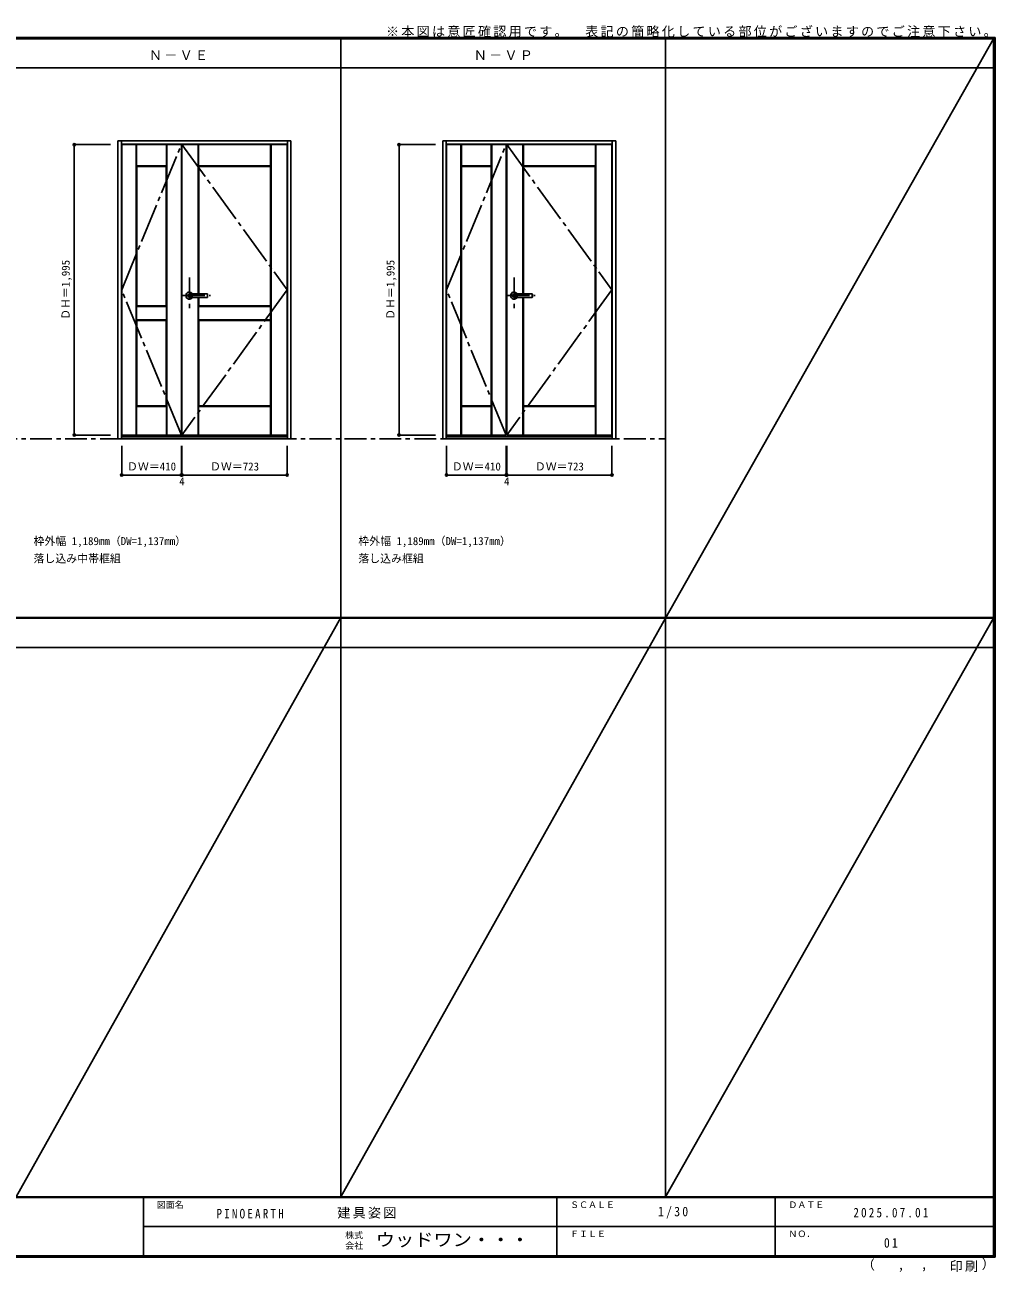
# Model space of a CAD drawing. Units: millimetres, scale not verified. Extents: x -6000 to 5700, y -4307 to 4260.
# Drawn here: x -966 to 5700, y -4307 to 4260 of the extents above; entities that cross this region are included whole.
import ezdxf
from ezdxf.enums import TextEntityAlignment as Align

# ---------------------------------------------------------------- set-up
doc = ezdxf.new("R2010")
doc.units = ezdxf.units.MM
doc.header["$LTSCALE"] = 30
doc.header["$PDMODE"] = 32
doc.header["$PDSIZE"] = 15
doc.linetypes.add('CHAIN1', pattern=[8, 5, -1, 1, -1])
doc.linetypes.add('CHAIN2', pattern=[12, 9, -1, 1, -1])
for name, color, linetype in [('0-1_通り芯', 4, 'CHAIN1'), ('0-2_扉', 3, 'Continuous'), ('0-3_仕上げ', 7, 'Continuous'), ('0-4_枠', 3, 'Continuous'), ('0-5_レバー', 3, 'Continuous'), ('0-7_', 7, 'CHAIN2'), ('0-A_文字', 7, 'Continuous'), ('0-B_寸法', 7, 'Continuous'), ('F-1_枠', 6, 'Continuous'), ('F-A_文字', 7, 'Continuous')]:
    doc.layers.add(name, color=color, linetype=linetype)
doc.styles.add('ＭＳ ゴシック', font='')
doc.styles.get('ＭＳ ゴシック').set_extended_font_data('MS Gothic')

msp = doc.modelspace()

# ---------------------------------------------------------------- linework, layer by layer
at = {"layer": '0-1_通り芯'}
for p, q in [((164.2, 2524.5), (164.2, 2314.5)), ((2395.8, 2524.5), (2395.8, 2314.5)), ((119.2, 2400.5), (309.2, 2400.5)), ((2350.8, 2400.5), (2540.8, 2400.5))]:
    msp.add_line(p, q, dxfattribs=at)
at = {"layer": '0-1_通り芯', "color": 7}
msp.add_line((-5490, 1418), (3436.4, 1418), dxfattribs=at)
at = {"layer": '0-2_扉'}
for p, q in [((-300.8, 1443), (-300.8, 3438)), ((109.2, 3438), (-300.8, 3438)), ((109.2, 1443), (109.2, 3438)), ((113.2, 1443), (113.2, 3438)), ((113.2, 3438), (836.2, 3438)), ((836.2, 1443), (836.2, 3438)), ((1930.8, 1443), (1930.8, 3438)), ((2340.8, 3438), (1930.8, 3438)), ((2340.8, 1443), (2340.8, 3438)), ((2344.8, 1443), (2344.8, 3438)), ((2344.8, 3438), (3067.8, 3438)), ((3067.8, 1443), (3067.8, 3438)), ((109.2, 1443), (-300.8, 1443)), ((113.2, 1443), (836.2, 1443)), ((2340.8, 1443), (1930.8, 1443)), ((2344.8, 1443), (3067.8, 1443))]:
    msp.add_line(p, q, dxfattribs=at)
at = {"layer": '0-3_仕上げ'}
for p, q in [((-201.3, 1443), (-201.3, 3438)), ((-199.8, 3290.5), (-199.8, 3438)), ((-198.3, 3292), (-198.3, 3438)), ((6.7, 3292), (6.7, 3438)), ((8.2, 3290.5), (8.2, 3438)), ((9.7, 1443), (9.7, 3438)), ((224.2, 2412), (224.2, 3438)), ((227.2, 3292), (227.2, 3438)), ((722.2, 3292), (722.2, 3438)), ((723.7, 3290.5), (723.7, 3438)), ((725.2, 1443), (725.2, 3438)), ((2030.3, 1443), (2030.3, 3438)), ((2031.8, 3290.5), (2031.8, 3438)), ((2033.3, 3292), (2033.3, 3438)), ((2238.3, 3292), (2238.3, 3438)), ((2239.8, 3290.5), (2239.8, 3438)), ((2241.3, 1443), (2241.3, 3438)), ((2455.8, 2412), (2455.8, 3438)), ((2458.8, 3292), (2458.8, 3438)), ((2953.8, 3292), (2953.8, 3438)), ((2955.3, 3290.5), (2955.3, 3438)), ((2956.8, 1443), (2956.8, 3438)), ((-198.3, 3292), (-199.8, 3290.5)), ((-197.3, 3288), (-199.8, 3290.5)), ((6.7, 3292), (-198.3, 3292)), ((8.2, 3290.5), (5.7, 3288)), ((6.7, 3292), (8.2, 3290.5)), ((228.2, 3288), (225.7, 3290.5)), ((722.2, 3292), (227.2, 3292)), ((723.7, 3290.5), (721.2, 3288)), ((722.2, 3292), (723.7, 3290.5)), ((2033.3, 3292), (2031.8, 3290.5)), ((2034.3, 3288), (2031.8, 3290.5)), ((2238.3, 3292), (2033.3, 3292)), ((2239.8, 3290.5), (2237.3, 3288)), ((2238.3, 3292), (2239.8, 3290.5)), ((2459.8, 3288), (2457.3, 3290.5)), ((2953.8, 3292), (2458.8, 3292)), ((2955.3, 3290.5), (2952.8, 3288)), ((2953.8, 3292), (2955.3, 3290.5)), ((-199.8, 2327.5), (-197.3, 2330)), ((-198.3, 2326), (-199.8, 2327.5)), ((-199.8, 2232.5), (-199.8, 2327.5)), ((-198.3, 2234), (-198.3, 2326)), ((6.7, 2326), (-198.3, 2326)), ((5.7, 2330), (8.2, 2327.5)), ((6.7, 2326), (8.2, 2327.5)), ((6.7, 2234), (6.7, 2326)), ((8.2, 2232.5), (8.2, 2327.5)), ((224.2, 1443), (224.2, 2389)), ((225.7, 2232.5), (225.7, 2327.5)), ((227.2, 2234), (227.2, 2326)), ((722.2, 2326), (227.2, 2326)), ((721.2, 2330), (723.7, 2327.5)), ((722.2, 2326), (723.7, 2327.5)), ((723.7, 2232.5), (723.7, 2327.5)), ((2455.8, 1443), (2455.8, 2389)), ((-198.3, 2234), (-199.8, 2232.5)), ((-197.3, 2230), (-199.8, 2232.5)), ((-198.3, 2234), (6.7, 2234)), ((8.2, 2232.5), (5.7, 2230)), ((6.7, 2234), (8.2, 2232.5)), ((227.2, 2234), (225.7, 2232.5)), ((228.2, 2230), (225.7, 2232.5)), ((723.7, 2232.5), (721.2, 2230)), ((722.2, 2234), (723.7, 2232.5)), ((-199.8, 1640.5), (-197.3, 1643)), ((-198.3, 1639), (-199.8, 1640.5)), ((-199.8, 1443), (-199.8, 1640.5)), ((-198.3, 1443), (-198.3, 1639)), ((6.7, 1639), (-198.3, 1639)), ((5.7, 1643), (8.2, 1640.5)), ((6.7, 1639), (8.2, 1640.5)), ((6.7, 1443), (6.7, 1639)), ((8.2, 1443), (8.2, 1640.5)), ((225.7, 1443), (225.7, 1640.5)), ((227.2, 1443), (227.2, 1639)), ((721.2, 1643), (723.7, 1640.5)), ((722.2, 1639), (723.7, 1640.5)), ((723.7, 1443), (723.7, 1640.5)), ((2031.8, 1640.5), (2034.3, 1643)), ((2033.3, 1639), (2031.8, 1640.5)), ((2031.8, 1443), (2031.8, 1640.5)), ((2033.3, 1443), (2033.3, 1639)), ((2238.3, 1639), (2033.3, 1639)), ((2237.3, 1643), (2239.8, 1640.5)), ((2238.3, 1639), (2239.8, 1640.5)), ((2238.3, 1443), (2238.3, 1639)), ((2239.8, 1443), (2239.8, 1640.5)), ((2457.3, 1443), (2457.3, 1640.5)), ((2458.8, 1443), (2458.8, 1639)), ((2952.8, 1643), (2955.3, 1640.5)), ((2953.8, 1639), (2955.3, 1640.5)), ((2955.3, 1443), (2955.3, 1640.5))]:
    msp.add_line(p, q, dxfattribs=at)
at = {"layer": '0-3_仕上げ', "color": 3}
for p, q in [((5.7, 3288), (-197.3, 3288)), ((-197.3, 2330), (-197.3, 3288)), ((5.7, 2330), (5.7, 3288)), ((721.2, 3288), (228.2, 3288)), ((228.2, 2412), (228.2, 3288)), ((721.2, 2330), (721.2, 3288)), ((2237.3, 3288), (2034.3, 3288)), ((2034.3, 1643), (2034.3, 3288)), ((2237.3, 1643), (2237.3, 3288)), ((2952.8, 3288), (2459.8, 3288)), ((2459.8, 2412), (2459.8, 3288)), ((2952.8, 1643), (2952.8, 3288)), ((5.7, 2330), (-197.3, 2330)), ((228.2, 2330), (228.2, 2389)), ((721.2, 2330), (228.2, 2330)), ((2459.8, 1643), (2459.8, 2389)), ((-197.3, 2230), (-197.3, 1643)), ((-197.3, 2230), (5.7, 2230)), ((5.7, 2230), (5.7, 1643)), ((228.2, 2230), (228.2, 1643)), ((228.2, 2230), (721.2, 2230)), ((721.2, 2230), (721.2, 1643)), ((5.7, 1643), (-197.3, 1643)), ((721.2, 1643), (228.2, 1643)), ((2237.3, 1643), (2034.3, 1643)), ((2952.8, 1643), (2459.8, 1643))]:
    msp.add_line(p, q, dxfattribs=at)
at = {"layer": '0-3_仕上げ'}
for points in [[(227.2, 3292), (225.7, 3290.5), (225.7, 3438)], [(2458.8, 3292), (2457.3, 3290.5), (2457.3, 3438)], [(227.2, 2326), (225.7, 2327.5), (228.2, 2330)], [(227.2, 2234), (722.2, 2234), (722.2, 2326)], [(227.2, 1639), (225.7, 1640.5), (228.2, 1643)], [(722.2, 1443), (722.2, 1639), (227.2, 1639)], [(2458.8, 1639), (2457.3, 1640.5), (2459.8, 1643)], [(2953.8, 1443), (2953.8, 1639), (2458.8, 1639)]]:
    msp.add_lwpolyline(points, dxfattribs=at)
at = {"layer": '0-4_枠'}
for p, q in [((-326.8, 3465), (-326.8, 1418)), ((-326.8, 3465), (862.2, 3465)), ((-302.8, 1418), (-302.8, 3465)), ((-302.8, 3441), (838.2, 3441)), ((838.2, 1418), (838.2, 3465)), ((862.2, 3465), (862.2, 1418)), ((1904.8, 3465), (1904.8, 1418)), ((1904.8, 3465), (3093.8, 3465)), ((1928.8, 1418), (1928.8, 3465)), ((1928.8, 3441), (3069.8, 3441)), ((3069.8, 1418), (3069.8, 3465)), ((3093.8, 3465), (3093.8, 1418)), ((-326.8, 1418), (862.2, 1418)), ((-302.8, 1430), (838.2, 1430)), ((1904.8, 1418), (3093.8, 1418)), ((1928.8, 1430), (3069.8, 1430))]:
    msp.add_line(p, q, dxfattribs=at)
at = {"layer": '0-5_レバー'}
for p, q in [((164.2, 2410), (183.2, 2410)), ((183.2, 2411), (184.2, 2412)), ((183.2, 2390), (183.2, 2411)), ((184.2, 2412), (288.2, 2412)), ((289.2, 2411), (288.2, 2412)), ((289.2, 2390), (289.2, 2411)), ((2395.8, 2410), (2414.8, 2410)), ((2414.8, 2411), (2415.8, 2412)), ((2414.8, 2390), (2414.8, 2411)), ((2415.8, 2412), (2519.8, 2412)), ((2520.8, 2411), (2519.8, 2412)), ((2520.8, 2390), (2520.8, 2411)), ((164.2, 2391), (183.2, 2391)), ((183.2, 2390), (184.2, 2389)), ((288.2, 2389), (184.2, 2389)), ((289.2, 2390), (288.2, 2389)), ((2395.8, 2391), (2414.8, 2391)), ((2414.8, 2390), (2415.8, 2389)), ((2519.8, 2389), (2415.8, 2389)), ((2520.8, 2390), (2519.8, 2389))]:
    msp.add_line(p, q, dxfattribs=at)
at = {"layer": '0-5_レバー', "color": 4}
for p, q in [((184.2, 2389), (184.2, 2412)), ((288.2, 2412), (288.2, 2389)), ((2415.8, 2389), (2415.8, 2412)), ((2519.8, 2412), (2519.8, 2389))]:
    msp.add_line(p, q, dxfattribs=at)
for centre, radius, start, end in [((164.2, 2400.5), 24.6, 27.93255, 332.06745), ((164.2, 2400.5), 11, 59.72736, 300.27264), ((2395.8, 2400.5), 24.6, 27.93255, 332.06745), ((2395.8, 2400.5), 11, 59.72736, 300.27264)]:
    msp.add_arc(centre, radius, start, end, dxfattribs=at)
at = {"layer": '0-5_レバー'}
for centre in [(164.2, 2400.5), (2395.8, 2400.5)]:
    msp.add_arc(centre, 9.5, 90, 270, dxfattribs=at)
at = {"layer": '0-7_'}
for points in [[(109.2, 1443), (-300.8, 2440.5), (109.2, 3438)], [(113.2, 3438), (836.2, 2440.5), (113.2, 1443)], [(2340.8, 1443), (1930.8, 2440.5), (2340.8, 3438)], [(2344.8, 3438), (3067.8, 2440.5), (2344.8, 1443)]]:
    msp.add_lwpolyline(points, dxfattribs=at)
at = {"layer": '0-B_寸法', "color": 4}
for p, q in [((-626.8, 3438), (-626.8, 1443)), ((-626.8, 3438), (-376.8, 3438)), ((1604.8, 3438), (1604.8, 1443)), ((1604.8, 3438), (1854.8, 3438)), ((-626.8, 1443), (-376.8, 1443)), ((1604.8, 1443), (1854.8, 1443)), ((-300.8, 1168), (-300.8, 1368)), ((109.2, 1168), (109.2, 1368)), ((836.2, 1168), (836.2, 1368)), ((1930.8, 1168), (1930.8, 1368)), ((2340.8, 1168), (2340.8, 1368)), ((3067.8, 1168), (3067.8, 1368)), ((113.2, 1168), (836.2, 1168)), ((2344.8, 1168), (3067.8, 1168))]:
    msp.add_line(p, q, dxfattribs=at)
for points in [[(-300.8, 1168), (109.2, 1168), (113.2, 1168), (113.2, 1368)], [(1930.8, 1168), (2340.8, 1168), (2344.8, 1168), (2344.8, 1368)]]:
    msp.add_lwpolyline(points, dxfattribs=at)
at = {"layer": '0-B_寸法'}
for p in [(-626.8, 3438), (1604.8, 3438), (-626.8, 1443), (1604.8, 1443), (-300.8, 1168), (109.2, 1168), (113.2, 1168), (836.2, 1168), (1930.8, 1168), (2340.8, 1168), (2344.8, 1168), (3067.8, 1168)]:
    msp.add_point(p, dxfattribs=at)
at = {"layer": 'F-1_枠'}
for p, q in [((-6000, 4175), (5700, 4175)), ((-6000, 4170), (5700, 4170)), ((-6000, 4165), (5700, 4165)), ((1204.8, 4175), (1204.8, -3790)), ((3436.4, 4175), (3436.4, -3790)), ((5690, 4175), (5690, -4205)), ((5695, 4175), (5695, -4205)), ((5700, 4175), (5700, -4205)), ((-6000, 3965), (5700, 3965)), ((-6000, 190.5), (5700, 190.5)), ((-6000, 187.5), (5700, 187.5)), ((-6000, 184.5), (5700, 184.5)), ((-6000, -15.5), (5700, -15.5)), ((5700, -3790), (-6000, -3790)), ((5700, -3795), (-6000, -3795)), ((-150, -3795), (-150, -4195)), ((2690, -3795), (2690, -4195)), ((4190, -3795), (4190, -4195)), ((-150, -3995), (5690, -3995)), ((5700, -4195), (-6000, -4195)), ((5700, -4200), (-6000, -4200)), ((5700, -4205), (-6000, -4205))]:
    msp.add_line(p, q, dxfattribs=at)
at = {"layer": 'F-A_文字'}
for p, q in [((1204.8, 190.5), (-1026.8, -3790)), ((5690, 184.5), (3436.4, -3790))]:
    msp.add_line(p, q, dxfattribs=at)
msp.add_lwpolyline([(5690, 4165), (3436.4, 184.5), (1204.8, -3790)], dxfattribs=at)

# ---------------------------------------------------------------- texts
at = {"layer": '0-A_文字', "style": 'ＭＳ ゴシック'}
for s, p in [('枠外幅 1,189mm（DW=1,137mm）', (-906.8, 670.5)), ('枠外幅 1,189mm（DW=1,137mm）', (1324.8, 670.5)), ('落し込み中帯框組', (-906.8, 550.5)), ('落し込み框組', (1324.8, 550.5))]:
    msp.add_text(s, height=54.99, dxfattribs=at).set_placement(p, align=Align.BOTTOM_LEFT)
at = {"layer": '0-A_文字', "char_height": 65.98, "attachment_point": 7, "style": 'ＭＳ ゴシック'}
for s, insert in [('\\T1.17;※本図は意匠確認用です。\u3000表記の簡略化している部位がございますのでご注意下さい。', (1515, 4175)), ('\\T1.17;Ｎ－ＶＥ', (-113.5, 4020)), ('\\T1.17;Ｎ－ＶＰ', (2118.1, 4020))]:
    msp.add_mtext(s, dxfattribs=dict(at, insert=insert))
at = {"layer": '0-B_寸法', "style": 'ＭＳ ゴシック'}
for p in [(-641.8, 2234.2), (1589.8, 2234.2)]:
    msp.add_text('ＤＨ＝1,995', height=54.99, rotation=90, dxfattribs=at).set_placement(p, align=Align.BOTTOM_LEFT)
for s, height, p in [('ＤＷ＝410', 54.99, (-264.6, 1183)), ('ＤＷ＝723', 54.99, (305.9, 1183)), ('ＤＷ＝410', 54.99, (1967, 1183)), ('ＤＷ＝723', 54.99, (2537.6, 1183)), ('4', 55, (94.5, 1080.6)), ('4', 55, (2326.1, 1080.6))]:
    msp.add_text(s, height=height, dxfattribs=at).set_placement(p, align=Align.BOTTOM_LEFT)
at = {"layer": 'F-A_文字', "style": 'ＭＳ ゴシック'}
for s, height, p in [('図面名', 43.99, (-60, -3880)), ('ＳＣＡＬＥ', 43.99, (2780, -3880)), ('ＤＡＴＥ', 43.99, (4280, -3880)), ('株式', 43.99, (1235, -4089)), ('ＦＩＬＥ', 43.99, (2780, -4080)), ('ＮＯ．', 43.99, (4280, -4080)), ('会社', 43.99, (1235, -4161)), ('（', 66, (4784, -4308.3)), (',', 66, (5031.3, -4308.3)), (',', 66, (5190.2, -4305.5)), ('）', 66, (5608.4, -4304.1))]:
    msp.add_text(s, height=height, dxfattribs=at).set_placement(p, align=Align.BOTTOM_LEFT)
at = {"layer": 'F-A_文字', "style": 'ＭＳ ゴシック', "width": 1.1}
msp.add_text('ウッドワン・・・', height=87.98, dxfattribs=at).set_placement((1445, -4155), align=Align.BOTTOM_LEFT)
at = {"layer": 'F-A_文字', "char_height": 65.98, "attachment_point": 7, "style": 'ＭＳ ゴシック'}
for s, insert in [('\\T1.38;\\W0.9;1/30', (3383.8, -3940)), ('\\T1.39;\\W0.85;PINOEARTH', (350, -3940)), ('\\T1.17;建具姿図', (1180.4, -3940)), ('\\T1.39;\\W0.85;2025.07.01', (4726.2, -3932.5)), ('\\T1.36;\\W0.9;01', (4936.2, -4140)), ('\\T1.17;印刷', (5388.1, -4306.9))]:
    msp.add_mtext(s, dxfattribs=dict(at, insert=insert))

doc.saveas('drawing.dxf')
